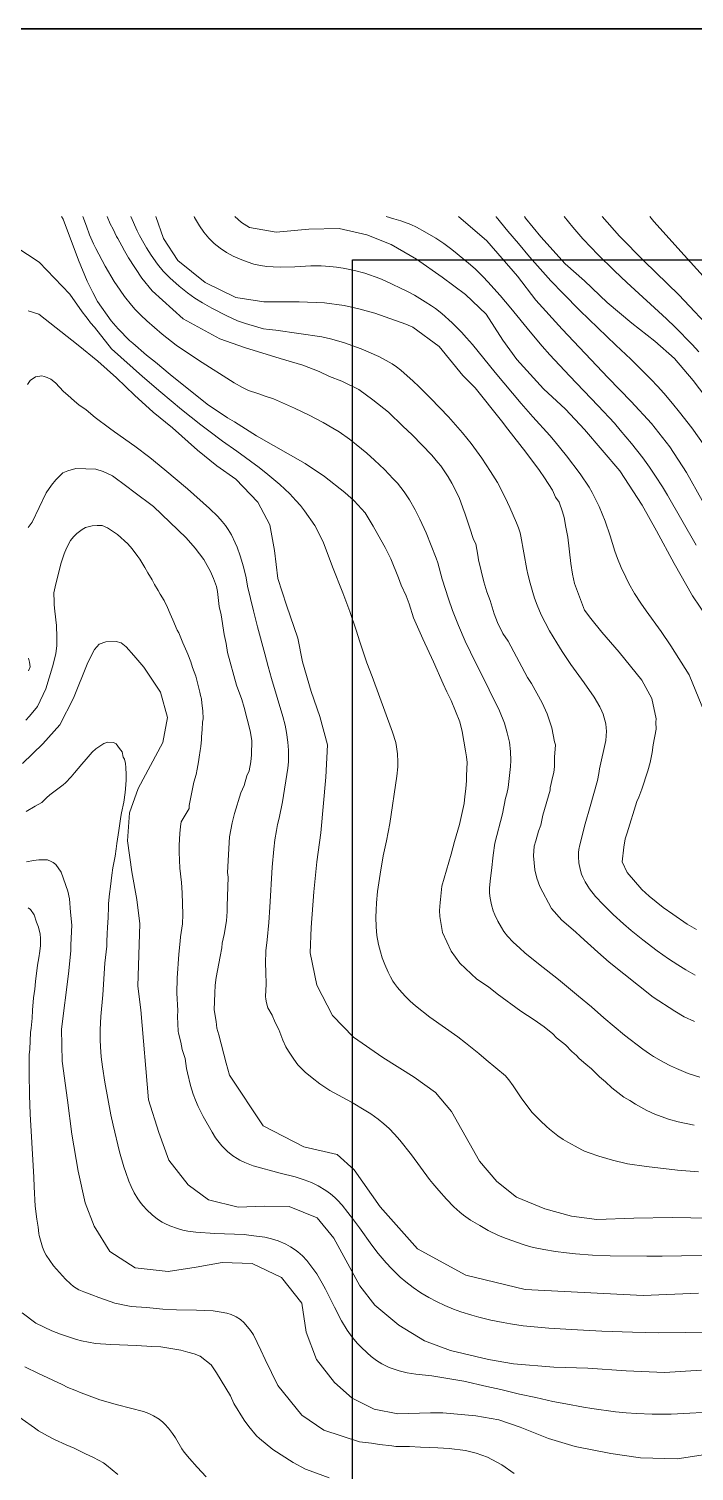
# Model space of a CAD drawing. Header units: metres. Extents: x 548946 to 557077, y 1838800 to 1845419.
# Drawn here: x 550861 to 551146, y 1844481 to 1845099 of the extents above; entities that cross this region are included whole.
import ezdxf

# ---------------------------------------------------------------- set-up
doc = ezdxf.new("R2010")
doc.units = ezdxf.units.M
doc.header["$LTSCALE"] = 28
for name, color, linetype, lineweight in [('1', 7, 'Continuous', 13), ('2', 7, 'Continuous', 13), ('55', 7, 'Continuous', 35), ('60', 7, 'Continuous', 25)]:
    doc.layers.add(name, color=color, linetype=linetype, lineweight=lineweight)

msp = doc.modelspace()

# ---------------------------------------------------------------- linework, layer by layer
at = {"layer": '1'}
for points in [[(551146.5, 1844629.25), (551139.65, 1844630.7), (551135.46, 1844631.85), (551129.54, 1844634.02), (551126.11, 1844635.66), (551121.35, 1844638.36), (551118.94, 1844639.91), (551116.36, 1844641.24), (551111.23, 1844645.32), (551108.51, 1844647.85), (551105.84, 1844649.98), (551102.4, 1844653.44), (551099.95, 1844655.4), (551097.23, 1844657.93), (551096.07, 1844659.21), (551094.07, 1844660.81), (551091.3, 1844663.74), (551087.51, 1844666.76), (551085.91, 1844668.4), (551082.12, 1844671.42), (551077.93, 1844674.39), (551072.23, 1844678.2), (551062.07, 1844685.57), (551058.28, 1844688.58), (551053.25, 1844691.86), (551045.98, 1844698.74), (551042.36, 1844703.81), (551038.61, 1844711.9), (551037.44, 1844718.66), (551037.34, 1844721.28), (551037.56, 1844724.75), (551037.82, 1844726), (551038.39, 1844731.74), (551042.32, 1844745.36), (551043.73, 1844750.79), (551045.94, 1844758.14), (551047.96, 1844767.09), (551048.22, 1844770.16), (551048.66, 1844773.45), (551048.88, 1844776.92), (551048.83, 1844779.15), (551049.21, 1844784.66), (551048.94, 1844787.07), (551048.45, 1844789.65), (551047.09, 1844798.01), (551046.02, 1844802.14), (551042.35, 1844811.26), (551040.52, 1844814.9), (551038.91, 1844818.37), (551034.79, 1844827.83), (551030.23, 1844837.66), (551026.16, 1844846.72), (551024.28, 1844852.59), (551023.07, 1844856.1), (551020.93, 1844860.73), (551019.76, 1844863.84), (551016.41, 1844871.97), (551014.04, 1844876.77), (551012.25, 1844880.02), (551008.95, 1844885.93), (551005.47, 1844891.61), (551000.83, 1844896.77), (550996.77, 1844900.36), (550988.08, 1844907.28), (550979.75, 1844912.82), (550958.94, 1844924.66), (550949.54, 1844930.69), (550946.51, 1844932.37), (550937.74, 1844938.27), (550921.91, 1844950.87), (550915.63, 1844956.24), (550911.84, 1844959.26), (550906, 1844964.27), (550904.44, 1844965.51), (550899.62, 1844970.44), (550896.59, 1844973.95), (550890.79, 1844982.21), (550888.73, 1844986.03), (550886.37, 1844990.83), (550882.7, 1844999.95), (550876.1, 1845017.42), (550875.35, 1845018.59)], [(551061.1, 1844750.08), (551064.28, 1844762.66), (551065.65, 1844769.35), (551066.15, 1844771.24), (551066.74, 1844773.99), (551067.71, 1844783.02), (551067.88, 1844785.6), (551067.81, 1844789.34), (551067.25, 1844793.34), (551066.29, 1844797.46), (551065.12, 1844801.56), (551063.03, 1844806.8), (551058.67, 1844815.84), (551050.54, 1844831.98), (551048.31, 1844836.71), (551045.48, 1844843.31), (551042.94, 1844849.79), (551041.14, 1844854.81), (551038.53, 1844863.29), (551036.58, 1844870.17), (551035.88, 1844872.26), (551031.54, 1844883.1), (551028.91, 1844888.99), (551026.93, 1844892.93), (551024.49, 1844897.17), (551022.24, 1844900.61), (551019.31, 1844904.31), (551017.53, 1844906.28), (551013.72, 1844910.21), (551009.48, 1844914.23), (551006.13, 1844917.23), (551001.57, 1844920.97), (550998.75, 1844923.17), (550994.28, 1844926.29), (550991.65, 1844927.97), (550987.5, 1844930.33), (550981.51, 1844933.43), (550975.21, 1844936.48), (550966.19, 1844940.51), (550963.13, 1844941.51), (550959.5, 1844942.84), (550955.56, 1844944.12), (550952.92, 1844945.39), (550949.38, 1844947.28), (550934.12, 1844957.01), (550924.56, 1844963.54), (550918.49, 1844968.17), (550911.95, 1844973.91), (550909.36, 1844976.33), (550906.99, 1844978.74), (550905.31, 1844980.67), (550902.37, 1844984.37), (550900.48, 1844986.99), (550897.96, 1844990.78), (550894.13, 1844997.32), (550890.02, 1845004.89), (550889.08, 1845006.85), (550887.4, 1845010.77), (550886.1, 1845014.53), (550884.56, 1845018.59)], [(550894.98, 1845018.59), (550896.26, 1845015.51), (550897.48, 1845013.16), (550898.98, 1845010.08), (550899.46, 1845009.18), (550901.25, 1845006.04), (550902.35, 1845003.96), (550904.03, 1845000.9), (550909.82, 1844992.13), (550914.2, 1844986.77), (550927.49, 1844974.81), (550943.21, 1844966.18), (550953.83, 1844962.44), (550969.05, 1844957.83), (550978.71, 1844954.88), (550985.7, 1844952.22), (550990.2, 1844950.1), (550995.5, 1844948.06), (551002.8, 1844944.43), (551008.78, 1844940.04)], [(550915.78, 1845018.59), (550919.1, 1845009.2), (550925.25, 1844999.74), (550936.87, 1844990.26), (550950.04, 1844983.88), (550962.06, 1844982.06), (550977.25, 1844982.06), (550988.04, 1844981.68), (550996.5, 1844980.41), (551002.73, 1844979.09), (551009.63, 1844977.23), (551022.94, 1844972.46), (551025.92, 1844971.17), (551037.2, 1844962.92), (551047.33, 1844950.49), (551052.59, 1844945.21), (551063.92, 1844931.08), (551066.55, 1844927.53), (551074.36, 1844917.67), (551080.12, 1844909.81), (551082.3, 1844906.61), (551085.74, 1844901.32), (551087.08, 1844898.43), (551088.56, 1844896.17), (551090.03, 1844892.08), (551090.71, 1844889.72), (551091.38, 1844885.54), (551092.28, 1844881.18), (551093.55, 1844869.97), (551094.27, 1844865.39), (551095.13, 1844861.43), (551099.47, 1844849.96), (551102.1, 1844846.41), (551106.83, 1844840.46), (551114.28, 1844831.98), (551123.96, 1844819.9), (551128.29, 1844812.08), (551130.09, 1844803.36), (551130.05, 1844801.94), (551130.19, 1844798.91), (551128.92, 1844792.28), (551128.48, 1844788.99), (551127.55, 1844784.62), (551126.54, 1844781.06), (551123.98, 1844773.27), (551122.74, 1844769.89), (551121.94, 1844767.97), (551117.79, 1844754.53), (551116.86, 1844751.99), (551116.24, 1844748.47), (551115.55, 1844742.11), (551117.69, 1844737.49), (551123.98, 1844730.29), (551127.15, 1844727.41), (551133.16, 1844722.62), (551137.35, 1844719.64), (551143.5, 1844715.48), (551147.42, 1844713.08)], [(550969.02, 1844996.85), (550965.99, 1844996.97), (550963.34, 1844997.24), (550960.6, 1844997.65), (550957.78, 1844998.25), (550954.9, 1844999.12), (550952.61, 1844999.97), (550948.99, 1845001.59), (550946.08, 1845003.16), (550943.35, 1845004.97), (550940.82, 1845007.03), (550938.47, 1845009.39), (550936.34, 1845011.96), (550934.43, 1845014.66), (550932.42, 1845018.16), (550932.22, 1845018.59)], [(551145.79, 1844856.05), (551137.87, 1844869.89), (551130.32, 1844883.89), (551124.1, 1844895), (551114.56, 1844909.67), (551099.47, 1844927.4), (551091.26, 1844935.99), (551081.87, 1844944.83), (551070.41, 1844957.38), (551064.4, 1844965.59), (551057.3, 1844976.73), (551048.47, 1844985.13), (551038.47, 1844992.63), (551027.44, 1845000.27), (551016.56, 1845006.66), (551006.18, 1845010.82), (550994.33, 1845013.41), (550981.39, 1845013.21), (550967.32, 1845011.87), (550955.99, 1845013.94), (550952.49, 1845016.06), (550949.57, 1845018.59)], [(551014.47, 1845018.59), (551017.77, 1845017.63), (551020.73, 1845016.71), (551025.04, 1845015.12), (551027.47, 1845013.99), (551031.07, 1845012.06), (551035.76, 1845009.3), (551039.23, 1845007.01), (551042.66, 1845004.49), (551044.92, 1845002.68), (551050.56, 1844997.9), (551052.69, 1844995.98), (551055.99, 1844992.75), (551058.06, 1844990.6), (551063.35, 1844984.83), (551067.94, 1844979.34), (551076.17, 1844969.14), (551081.25, 1844963.11), (551084.64, 1844959.31), (551093.01, 1844950.29), (551105.27, 1844937.56), (551112.27, 1844930), (551114.79, 1844927.13), (551119.56, 1844921.41), (551124.4, 1844915.2), (551127.23, 1844911.26), (551129.89, 1844907.36), (551132.86, 1844902.73), (551135.03, 1844899.15), (551147.25, 1844877.75)], [(551164.54, 1844898.87), (551156.9, 1844911.42), (551152.32, 1844918.29), (551148.62, 1844923.62), (551145.37, 1844928.03), (551140.15, 1844934.82), (551137.21, 1844938.46), (551133.4, 1844942.91), (551130.69, 1844945.95), (551128.08, 1844948.72), (551119.23, 1844957.45), (551112.84, 1844963.44), (551097.5, 1844978.27), (551090.24, 1844985.58), (551084.99, 1844991.07), (551075.9, 1845001.31), (551071.19, 1845006.98), (551066.63, 1845012.31), (551061.67, 1845018.51), (551061.6, 1845018.59)], [(551163.76, 1844925.03), (551146.01, 1844948.29), (551138.07, 1844957.81), (551129.61, 1844965.24), (551119.72, 1844972.88), (551109.19, 1844981.72), (551099.5, 1844991.04), (551091.17, 1844998.35), (551080.72, 1845009.87), (551074.1, 1845017.88), (551073.68, 1845018.59)], [(551148.4, 1844960.66), (551145.57, 1844963.77), (551138.24, 1844971.17), (551134.6, 1844974.71), (551117.61, 1844990.38), (551112.34, 1844995.33), (551105.07, 1845002.44), (551102.27, 1845005.3), (551098.77, 1845009.05), (551094.38, 1845014.07), (551090.73, 1845018.59)], [(551107, 1845018.59), (551114.48, 1845010.14), (551124.96, 1844999.51), (551139.93, 1844985.08), (551155.69, 1844968.19)], [(550855.84, 1845005.65), (550865.78, 1844999.09), (550878.96, 1844985.37), (550884.28, 1844977.79), (550885.76, 1844975.73)], [(551151.04, 1844805.83), (551144.26, 1844822.22), (551136.45, 1844834.69), (551132.29, 1844840.83), (551125.88, 1844849.68), (551123.61, 1844852.98), (551120.93, 1844857.13), (551118.45, 1844861.43), (551117.13, 1844864.02), (551115.13, 1844868.26), (551113.54, 1844872.08), (551112.48, 1844875.19), (551110.5, 1844881.84), (551108.34, 1844888.08), (551105.68, 1844894.41), (551102.68, 1844900.41), (551101.45, 1844902.67), (551097.54, 1844908.37), (551091.68, 1844916.03), (551086.89, 1844922.04), (551084.6, 1844924.72), (551077.37, 1844932.72), (551072.26, 1844938.56), (551061.14, 1844951.78), (551051.42, 1844963.77), (551048.94, 1844966.66), (551046.8, 1844969.01), (551042.72, 1844973.12), (551038.34, 1844977), (551035.64, 1844979.12), (551033.89, 1844980.38), (551031.24, 1844982.1), (551026.62, 1844984.84), (551023.63, 1844986.5), (551014.09, 1844991.03), (551011.73, 1844991.99), (551005.29, 1844994.31), (551000.94, 1844995.47), (550996.02, 1844996.43), (550993.13, 1844996.84), (550990.32, 1844997.14), (550986.64, 1844997.4), (550982.17, 1844997.49), (550975.32, 1844997.1), (550969.02, 1844996.85)], [(550885.76, 1844975.73), (550886.77, 1844974.48), (550887.8, 1844972.98), (550889.49, 1844971.19), (550896.85, 1844961.9), (550910.1, 1844950.04), (550917.87, 1844943.29), (550926.84, 1844935.89), (550935.02, 1844929.34), (550938.46, 1844926.72), (550944.42, 1844922.39), (550950.56, 1844918.13), (550960.08, 1844911.12), (550963.8, 1844908.11), (550968.87, 1844903.83), (550971.04, 1844901.83), (550973.14, 1844899.74), (550975.77, 1844896.93), (550977.7, 1844894.72), (550979.46, 1844892.51), (550983.89, 1844886.24), (550987.45, 1844879.16), (550991.43, 1844868.49), (550995.89, 1844857.36), (550998.88, 1844849.37), (551001.55, 1844841.42), (551003.12, 1844836.32), (551006.23, 1844827.32), (551008.45, 1844821.54), (551017.19, 1844797.75), (551018.58, 1844793.21), (551018.92, 1844791.46), (551019.32, 1844788.38), (551019.48, 1844784.94), (551019.42, 1844782.83), (551019.04, 1844778.89), (551016.03, 1844758.56), (551014.65, 1844751.15), (551013.23, 1844744.68), (551011.84, 1844736.87), (551010.82, 1844729.42), (551010.37, 1844724.54), (551010.18, 1844721.48), (551010.09, 1844718.46), (551010.14, 1844714.28), (551010.29, 1844712.37), (551010.53, 1844710.63), (551011.25, 1844706.66), (551011.98, 1844703.6), (551012.79, 1844700.93), (551013.86, 1844698.15), (551015.33, 1844694.86), (551016.3, 1844692.91), (551017.36, 1844691.06), (551018.03, 1844690.06), (551019.39, 1844688.29), (551021.2, 1844686.17), (551022.91, 1844684.26), (551024.76, 1844682.42), (551027, 1844680.5), (551033.13, 1844675.63), (551045.11, 1844667.13), (551048.53, 1844664.62), (551054.18, 1844660.02), (551057.27, 1844657.3), (551065.62, 1844650.45), (551066.24, 1844649.8), (551067.06, 1844648.75), (551068.92, 1844646.2), (551072.63, 1844640.63), (551076.11, 1844635.83), (551076.91, 1844634.93), (551080.66, 1844631.13), (551083.15, 1844628.7), (551084.47, 1844627.53), (551088.08, 1844624.74), (551090.29, 1844623.23), (551092.25, 1844622.03), (551095.43, 1844620.27), (551098.34, 1844618.78), (551099.51, 1844618.23), (551101.51, 1844617.46), (551105.65, 1844616.04), (551109.05, 1844615.09), (551111.42, 1844614.3), (551117.88, 1844612.79), (551126.01, 1844611.59), (551139.24, 1844610.08), (551148.35, 1844609.38)], [(550965.67, 1844739.87), (550966.32, 1844747.53), (550966.81, 1844751.59), (550967.42, 1844755.54), (550967.96, 1844758.17), (550968.65, 1844760.88), (550970.03, 1844767.77), (550972.4, 1844782.24), (550972.66, 1844785.02), (550972.68, 1844787.37), (550972.62, 1844789.93), (550972.38, 1844793.42), (550971.81, 1844797.54), (550971.16, 1844800.64), (550970.14, 1844804.46), (550965.31, 1844820.62), (550963.85, 1844825.81), (550962.48, 1844831.29), (550959.38, 1844842.77), (550957.62, 1844849.65), (550955.09, 1844860.24), (550954.42, 1844863.84), (550953.36, 1844868.48), (550951.97, 1844873.19), (550950.61, 1844876.96), (550949.84, 1844878.83), (550948.17, 1844882.17), (550946.84, 1844884.44), (550945.61, 1844886.24), (550944.26, 1844887.92), (550942.32, 1844890.04), (550938.77, 1844893.53), (550929.32, 1844901.92), (550919.65, 1844910.07), (550913.19, 1844915.36), (550906.85, 1844920.25), (550898.02, 1844926.35), (550895.92, 1844927.92), (550889.8, 1844932.43), (550885.95, 1844935.71), (550882.85, 1844937.96), (550880.94, 1844939.48), (550878.05, 1844942), (550876.25, 1844943.66), (550872.73, 1844947.35), (550870.83, 1844948.87), (550869.25, 1844949.68), (550867.97, 1844950.03), (550866.93, 1844950.41), (550864.27, 1844949.86), (550861.96, 1844948.36), (550860.79, 1844946.62)], [(551008.78, 1844940.04), (551015.46, 1844934.71), (551021.61, 1844928.72), (551025.67, 1844925.13), (551033.97, 1844916.33), (551036.55, 1844913.18), (551037.94, 1844911.72), (551041.1, 1844907.01), (551042.62, 1844904.34), (551045.75, 1844898.21), (551047.27, 1844893.72), (551048.39, 1844891.01), (551050.23, 1844885.54), (551051.84, 1844880.25), (551052.87, 1844878.34), (551053.81, 1844873.58), (551054.04, 1844871.58), (551056.33, 1844862.1), (551057.63, 1844857.79), (551059.06, 1844854.1), (551060.72, 1844848.41), (551062.15, 1844844.72), (551064.52, 1844839.92), (551066.71, 1844836.72), (551074.97, 1844821.04), (551076.67, 1844818.59), (551081.27, 1844810.19), (551083.42, 1844805.57), (551085.52, 1844799.52), (551086.6, 1844793.57), (551086.96, 1844792.19), (551086.75, 1844788.72), (551086.53, 1844787.07), (551086.58, 1844783.02), (551086.28, 1844780.35), (551085.83, 1844778.88), (551084.78, 1844773.9), (551084.69, 1844772.87), (551081.64, 1844762.19), (551080.72, 1844757.83), (551079.79, 1844755.29), (551078.64, 1844751.1), (551077.89, 1844748.79), (551077.55, 1844744.69), (551078.23, 1844738.69), (551079.04, 1844735.13), (551080.24, 1844731.62), (551085.38, 1844722.07), (551089.8, 1844717.09), (551095.64, 1844712.08), (551097.69, 1844710.08), (551105.13, 1844703.42), (551110.08, 1844699.12), (551128.8, 1844684.21), (551138.2, 1844678.18), (551142.12, 1844675.79), (551146.62, 1844673.66)], [(550861.02, 1844885.38), (550862.79, 1844887.61), (550868.86, 1844900.26), (550871.12, 1844903.55), (550872.89, 1844905.78), (550876, 1844908.77), (550878.14, 1844909.62), (550881.47, 1844910.61), (550890.01, 1844910.36), (550893.17, 1844909.3), (550897.23, 1844907.53), (550903.42, 1844902.96), (550906.32, 1844900.65), (550914.74, 1844894.31), (550928.83, 1844880.9), (550932.58, 1844876.46), (550936.37, 1844871.62), (550939.18, 1844866.46), (550940.53, 1844863.57), (550941.73, 1844860.06), (550942.18, 1844857.88), (550942.91, 1844851.48), (550943.72, 1844847.92), (550945.07, 1844839.56), (550945.93, 1844835.6), (550946.56, 1844831.82), (550950.37, 1844817.86), (550952.7, 1844811.64), (550953.68, 1844808.3), (550956.24, 1844798.25), (550956.92, 1844794.07), (550956.8, 1844787.98), (550956.54, 1844784.9), (550955.75, 1844781.17), (550954.77, 1844779.03), (550953.62, 1844774.84), (550952.16, 1844771.64), (550949.51, 1844762.82), (550948.54, 1844758.86), (550947.4, 1844752.85)], [(550975.51, 1844607.17), (550969.04, 1844608.75), (550957.53, 1844611.88), (550953.92, 1844613.28), (550951.71, 1844614.35), (550950.58, 1844614.98), (550948.71, 1844616.18), (550946.44, 1844618.04), (550944.1, 1844620.45), (550942.33, 1844622.62), (550941.42, 1844623.89), (550939.89, 1844626.31), (550936.06, 1844633.04), (550933.91, 1844637.3), (550932.78, 1844639.99), (550931.83, 1844642.58), (550930.69, 1844646.26), (550929.33, 1844651.67), (550928.95, 1844653.56), (550928.38, 1844657.85), (550927.1, 1844661.7), (550926.48, 1844664.89), (550925.48, 1844668.7), (550925.35, 1844669.53), (550925.13, 1844675.9), (550925.19, 1844678.49), (550924.81, 1844685.83), (550924.92, 1844692.23), (550925.66, 1844702.57), (550926.18, 1844708.07), (550926.4, 1844710.02), (550927.24, 1844715.58), (550927.39, 1844719.5), (550927.09, 1844728.81), (550926.77, 1844733.33), (550926.13, 1844739.46), (550925.74, 1844746.25), (550925.74, 1844749.28), (550926.04, 1844754.31), (550926.36, 1844757.32), (550926.68, 1844759.21), (550930.1, 1844764.94), (550930.07, 1844766.3), (550930.45, 1844768.45), (550931.66, 1844774.16), (550932.04, 1844776.31), (550933.04, 1844779.53), (550933.52, 1844781.81), (550934.03, 1844784.97), (550934.3, 1844786.98), (550934.73, 1844789.76), (550935.02, 1844791.53), (550935.42, 1844794.55), (550935.42, 1844795.66), (550935.69, 1844798.79), (550935.82, 1844802.03), (550936.03, 1844803.42), (550935.89, 1844806.87), (550935.53, 1844810.06), (550935.3, 1844812.01), (550934.89, 1844813.45), (550934.62, 1844814.79), (550932.97, 1844821.67), (550931.44, 1844825.34), (550930.78, 1844827.86), (550929.55, 1844831.07), (550929.06, 1844832.13), (550927.39, 1844835.91), (550925.67, 1844840.18), (550924.9, 1844841.45), (550923.04, 1844845.83), (550922, 1844848.44), (550920.83, 1844851.16), (550919.38, 1844854.09), (550917.71, 1844856.75), (550916.78, 1844858.38), (550915.26, 1844860.94), (550914.16, 1844862.92), (550912.33, 1844865.94), (550911.08, 1844868.27), (550908.95, 1844871.75), (550908.07, 1844872.89), (550905.59, 1844876.2), (550903.74, 1844878.35), (550899.32, 1844882.31), (550896.76, 1844884.13), (550895.15, 1844885.19), (550892.81, 1844886.16), (550890.69, 1844886.29), (550888.49, 1844886.04), (550885.71, 1844885.36), (550884.19, 1844884.56), (550881.91, 1844882.82), (550880.58, 1844881.43), (550879.28, 1844879.79), (550877.54, 1844876.5), (550876.57, 1844874.15), (550875.08, 1844869.77), (550872.6, 1844859.94), (550872.14, 1844857.41), (550872.21, 1844853.58)], [(551152.23, 1844846.36), (551145.79, 1844856.05)], [(550872.21, 1844853.58), (550872.24, 1844852.22), (550872.54, 1844849.53), (550873.24, 1844843.41), (550873.44, 1844838.35), (550873.34, 1844834.86), (550872.88, 1844831.22), (550871.53, 1844825.61), (550868.67, 1844816.28), (550865.04, 1844808.71), (550861.65, 1844804.49), (550860.09, 1844802.88)], [(550917.77, 1844814.86), (550910.59, 1844825.48), (550906.39, 1844830.54), (550903.08, 1844834.27), (550900.97, 1844835.91), (550898.86, 1844836.51), (550894.33, 1844836.36), (550891.47, 1844835.32), (550889.51, 1844833.08), (550886.65, 1844827.56), (550880.47, 1844812.19), (550874.66, 1844800.88), (550867.41, 1844792.65), (550858.62, 1844784.25)], [(550861.28, 1844823.98), (550861.9, 1844825.67), (550861.68, 1844827.67), (550861.27, 1844829.45)], [(551149.61, 1844524.28), (551133.73, 1844523.39), (551117.28, 1844524.12), (551100.91, 1844525.25), (551086.32, 1844525.68), (551069.01, 1844527.09), (551058.28, 1844528.86), (551041.99, 1844532.73), (551030.86, 1844536.93), (551019.84, 1844543.6), (551009.65, 1844552.19), (551003.13, 1844560.42), (550992.11, 1844580.86), (550984.87, 1844589.66), (550972.89, 1844594.53), (550962.22, 1844594.62), (550951.11, 1844594.14), (550938.41, 1844597.25), (550929.62, 1844603.79), (550921.41, 1844614.29), (550917.08, 1844626.14), (550912.63, 1844640.19), (550909.29, 1844678.79), (550908.01, 1844688.9), (550908.9, 1844715.51), (550907.7, 1844726.02), (550905.45, 1844737.85), (550903.68, 1844751.16), (550904.54, 1844763.08), (550908.17, 1844773.5), (550918.79, 1844793.28), (550920.82, 1844804.03), (550917.77, 1844814.86)], [(550947.4, 1844752.85), (550946.5, 1844737.54), (550946.73, 1844735.54), (550946.31, 1844723.13), (550946.36, 1844720.9), (550946.01, 1844716.81), (550945.04, 1844711.02), (550944.25, 1844707.28), (550944.08, 1844705.24), (550943.29, 1844701.5), (550941.66, 1844692.6), (550941.22, 1844689.3), (550941.01, 1844685.83), (550940.8, 1844678.71), (550941.57, 1844673.73), (550941.89, 1844670.93), (550942.83, 1844668), (550945.87, 1844655.82), (550947.31, 1844650.71), (550961.72, 1844628.97), (550979.24, 1844620.04), (550993.47, 1844616.7), (551000.82, 1844610.16), (551011.89, 1844594.27), (551027.9, 1844576.27), (551048.61, 1844565.02), (551074.08, 1844558.89), (551124.54, 1844556.36), (551148.32, 1844557.27)], [(551148.88, 1844649.89), (551143.91, 1844651.5), (551138.93, 1844653.56), (551136.31, 1844654.77), (551133.25, 1844656.31), (551128.97, 1844658.71), (551127.28, 1844659.8), (551124.4, 1844661.94), (551116.61, 1844667.9), (551107.77, 1844675.33), (551102.46, 1844680), (551096.91, 1844684.62), (551088.29, 1844691.65), (551079.69, 1844698.41), (551073.86, 1844703.21), (551071.71, 1844705.12), (551068.86, 1844707.78), (551066.49, 1844710.32), (551064.92, 1844712.35), (551063.82, 1844713.95), (551062.25, 1844716.69), (551061, 1844719.49), (551060.37, 1844721.19), (551059.6, 1844723.67), (551059.01, 1844726.58), (551058.8, 1844728.71), (551058.73, 1844730.95), (551059.13, 1844735.15), (551059.58, 1844738.45), (551060.26, 1844745.02), (551061.1, 1844750.08)], [(550860.43, 1844742.17), (550863.32, 1844742.68), (550865.69, 1844743.01), (550867.73, 1844743.01), (550869.43, 1844743.01), (550870.95, 1844742.34), (550871.8, 1844741.84), (550872.99, 1844741), (550875.2, 1844737.63), (550878.08, 1844729.57), (550878.76, 1844726.21), (550879.27, 1844720.5), (550879.78, 1844714.95), (550879.44, 1844706.55), (550879.44, 1844704.03), (550878.35, 1844694.09), (550875.44, 1844670.5), (550875.7, 1844656.76), (550877.99, 1844640), (550879.76, 1844625.52), (550882.47, 1844609.59), (550885.44, 1844596.03), (550889.43, 1844586.09), (550896.12, 1844575.15), (550906.91, 1844568.19), (550921.12, 1844566.68), (550933, 1844568.42), (550944.2, 1844570.47), (550957.12, 1844569.98), (550969.62, 1844564), (550978.4, 1844553.04), (550980.19, 1844540.64), (550984.64, 1844528.93), (550992.39, 1844519.03), (550999.9, 1844512.34), (551009.4, 1844507.58), (551019.5, 1844505.6), (551033.5, 1844506.05), (551038.76, 1844506.05), (551052.89, 1844504.75), (551062.74, 1844503.12), (551071.94, 1844499.87), (551083.96, 1844495.11), (551095.4, 1844491.6)], [(551159.83, 1844573.52), (551141.04, 1844573.31), (551132.79, 1844573.14), (551126.22, 1844573.12), (551110.38, 1844573.33), (551102.84, 1844573.66), (551095.64, 1844574.17), (551091.72, 1844574.57), (551086.96, 1844575.19), (551082, 1844575.99), (551078.29, 1844576.73), (551076.46, 1844577.17), (551073.58, 1844578.03), (551065.92, 1844580.78), (551062.67, 1844582.07), (551058.16, 1844584.23), (551054.55, 1844586.27), (551050.61, 1844588.67), (551047.55, 1844590.77), (551046.01, 1844592), (551043.49, 1844594.36), (551040.37, 1844597.65), (551037.01, 1844601.34), (551034.41, 1844604.38), (551033.07, 1844606.06), (551025.34, 1844616.56), (551020.37, 1844622.9), (551018.11, 1844625.52), (551015.78, 1844627.85), (551013.41, 1844629.95), (551011.04, 1844631.89), (551007.96, 1844634.13), (551005.75, 1844635.52), (550999.58, 1844639.13), (550990.3, 1844644.23), (550986.05, 1844647.03), (550982.7, 1844649.54), (550979.77, 1844651.99), (550977.73, 1844653.98), (550976.67, 1844655.19), (550974.9, 1844657.53), (550972.64, 1844661), (550971.55, 1844662.89), (550970.2, 1844665.71), (550968.45, 1844670.32), (550966.94, 1844673.29), (550965.58, 1844676.38), (550963.83, 1844679.55), (550963.15, 1844681.66), (550962.87, 1844683.34), (550962.82, 1844684.48), (550962.86, 1844687.14), (550963.01, 1844689.56), (550962.92, 1844695.07), (550962.75, 1844698.5), (550962.89, 1844704.02), (550963.45, 1844708.69), (550964.14, 1844716.19), (550964.61, 1844722.65), (550965.67, 1844739.87)], [(550861.13, 1844722.41), (550862.08, 1844721.65), (550863.68, 1844719.35), (550864.61, 1844716.21), (550865.52, 1844714.11), (550866.24, 1844711.13), (550866.43, 1844709.43)], [(550866.43, 1844709.43), (550866.31, 1844706.26), (550866.1, 1844703.85), (550865.67, 1844700.93), (550865.15, 1844697.91), (550864.22, 1844690.92), (550863.94, 1844687.54), (550863.4, 1844683.85), (550862.95, 1844678.54), (550862.85, 1844675.18), (550862.38, 1844670.92), (550862.11, 1844669.08), (550861.75, 1844661.84), (550861.58, 1844659.39), (550861.48, 1844651.65), (550861.67, 1844642.12), (550861.96, 1844634), (550862.31, 1844626.67), (550863.55, 1844607.01), (550863.7, 1844602.82), (550864.16, 1844594.65), (550864.78, 1844589.02), (550865.33, 1844585.67), (550865.66, 1844582.85), (550865.81, 1844582.11), (550867.27, 1844577.05), (550867.74, 1844575.65), (550868.09, 1844574.9), (550868.86, 1844573.57), (550871.88, 1844569.02), (550877.08, 1844563.31), (550879.18, 1844561.37), (550880.52, 1844560.23), (550881.6, 1844559.43), (550882.74, 1844558.79), (550884.88, 1844557.85), (550888.38, 1844556.62), (550891.38, 1844555.46), (550898.24, 1844553.12), (550903.09, 1844552.01), (550905.24, 1844551.66), (550911.85, 1844551.15), (550918.74, 1844550.5), (550924.65, 1844550.21), (550933.27, 1844550.04), (550940.36, 1844549.75), (550943.81, 1844549.26), (550946.21, 1844548.76), (550948.13, 1844548.15), (550950.2, 1844547.2), (550952.11, 1844545.99), (550953.57, 1844544.63), (550956.3, 1844541.31), (550957.61, 1844539.46), (550960.84, 1844532.91), (550962.58, 1844528.96), (550968.09, 1844517.74), (550978.31, 1844505.07), (550987.83, 1844498.57), (551003.03, 1844493.66), (551008.17, 1844493), (551011.67, 1844492.44), (551016.9, 1844491.88), (551018.64, 1844491.7), (551024.47, 1844491.69)], [(551153.99, 1844540.69), (551131.19, 1844540.36), (551119.97, 1844540.57), (551106.91, 1844541.05), (551093.83, 1844541.73), (551084.1, 1844542.35), (551073.22, 1844543.41), (551067.77, 1844544.17), (551064.6, 1844544.72), (551059.37, 1844545.79), (551054.22, 1844547.02), (551051.15, 1844547.87), (551046.47, 1844549.37), (551043.37, 1844550.49), (551039.55, 1844552.05), (551036.04, 1844553.72), (551032.69, 1844555.53), (551029.34, 1844557.53), (551026.06, 1844559.74), (551022.89, 1844562.18), (551020.48, 1844564.26), (551016.82, 1844567.85), (551014.53, 1844570.33), (551011.07, 1844574.38), (551008.32, 1844577.9), (551003.07, 1844585.31), (551000.54, 1844588.72), (550995.56, 1844595.01), (550993.61, 1844597.2), (550992.54, 1844598.27), (550990.6, 1844599.94), (550988.62, 1844601.37), (550985.33, 1844603.34), (550982.44, 1844604.73), (550979.36, 1844605.95), (550975.51, 1844607.17)], [(550858.45, 1844548.88), (550864.42, 1844544.48), (550871.28, 1844541.21), (550874.89, 1844539.79), (550881.83, 1844537.54), (550883.92, 1844536.96), (550889.93, 1844535.82), (550896.47, 1844535.34), (550907.46, 1844534.97), (550914.01, 1844534.49), (550917.88, 1844534.32), (550926.56, 1844532.88), (550929.49, 1844531.99), (550932.21, 1844531.29), (550934.75, 1844530.36), (550939.43, 1844526.63), (550941.84, 1844523.25), (550947.82, 1844513.39), (550949.21, 1844510.1), (550953.67, 1844502.9), (550955.59, 1844500.28), (550958.89, 1844496.2), (550960.23, 1844495.13), (550965.85, 1844490.29), (550974.58, 1844484.8), (550979.97, 1844481.96), (550981.88, 1844481.16), (550990.12, 1844478.25)], [(550859.73, 1844525.73), (550865.51, 1844522.86), (550875.61, 1844518.22), (550878.15, 1844516.95), (550881.11, 1844515.8), (550883.86, 1844514.62), (550891.84, 1844511.63), (550899.34, 1844509.48), (550910.45, 1844506.65), (550912.82, 1844505.75), (550914.75, 1844504.84), (550917.27, 1844503.31), (550918.74, 1844502.1), (550919.59, 1844501.27), (550921.18, 1844499.52), (550922.99, 1844497.24), (550924.27, 1844495.36), (550926.98, 1844490.6), (550927.95, 1844489.24), (550930.21, 1844486.56), (550933.55, 1844482.82), (550937.38, 1844478.6)], [(551024.47, 1844491.69), (551029.19, 1844491.37), (551036.68, 1844491.07), (551041.4, 1844490.74), (551048.48, 1844489.92), (551053.1, 1844488.82), (551057.88, 1844487.07), (551064, 1844483.74), (551069.29, 1844480.04)], [(551095.4, 1844491.6), (551110.8, 1844488.67), (551123.49, 1844486.73), (551139.12, 1844486.42), (551151.26, 1844488.19)]]:
    msp.add_lwpolyline(points, dxfattribs=at)
at = {"layer": '2'}
for points in [[(550905.02, 1845018.59), (550907.85, 1845012.51), (550908.81, 1845010.5), (550910.59, 1845007.14), (550911.78, 1845005.12), (550913.75, 1845002.06), (550916.54, 1844998.13), (550918.98, 1844995.21), (550921.74, 1844992.39), (550925.84, 1844988.77), (550929.42, 1844985.91), (550932.54, 1844983.64), (550935.73, 1844981.6), (550939.71, 1844979.32), (550946.24, 1844976), (550950.83, 1844973.95), (550954.21, 1844972.74), (550959.47, 1844971.15), (550961.95, 1844970.53), (550964.33, 1844970.17), (550967.15, 1844969.96), (550986.97, 1844967.11), (550990.67, 1844966.17), (550996.16, 1844964.57), (551003.72, 1844961.91), (551011.26, 1844958.64), (551013.24, 1844957.59), (551016.99, 1844955.42), (551018.85, 1844954.21), (551020.81, 1844952.7), (551026.11, 1844948.11), (551028.5, 1844945.82), (551033.67, 1844940.64), (551041.19, 1844932.78), (551047.11, 1844925.97), (551050.83, 1844921.4), (551053.2, 1844918.23), (551055.45, 1844915.02), (551059.24, 1844909.32), (551062.16, 1844904.6), (551065.48, 1844898.21), (551067.44, 1844893.96), (551070.32, 1844887.33), (551071.12, 1844885.27), (551071.83, 1844883.07), (551072.17, 1844881.72), (551074.74, 1844867.33), (551075.13, 1844865.43), (551076.11, 1844861.52), (551077.25, 1844857.46), (551078.04, 1844855.12), (551079.16, 1844852.1), (551080.94, 1844848.01), (551082.57, 1844844.68), (551084.52, 1844841.12), (551087.61, 1844835.89), (551089.86, 1844832.31), (551093.59, 1844826.71), (551099.28, 1844818.79), (551103.53, 1844812.61), (551105.97, 1844808.47), (551106.94, 1844806.65), (551107.41, 1844805.35), (551108.56, 1844801.26), (551108.79, 1844799.53), (551108.87, 1844798.17), (551108.8, 1844796.04), (551108.59, 1844794.11), (551105.88, 1844782.03), (551105.6, 1844780.03), (551105.01, 1844776.93), (551101.92, 1844765.88), (551099.69, 1844758.39), (551097.45, 1844749.39), (551097.08, 1844747.46), (551096.92, 1844746.11), (551096.83, 1844744.3), (551096.99, 1844741.69), (551097.55, 1844738.94), (551098.17, 1844736.87), (551098.7, 1844735.57), (551099.71, 1844733.6), (551100.82, 1844731.7), (551101.6, 1844730.53), (551104.23, 1844727.24), (551107.45, 1844723.81), (551111.77, 1844719.53), (551116.09, 1844715.55), (551119.43, 1844712.71), (551124.4, 1844708.72), (551130.55, 1844704.06), (551135.47, 1844700.53), (551139.38, 1844697.95), (551142.86, 1844695.81), (551146.85, 1844693.57)], [(551045.41, 1845018.59), (551057.67, 1845008.14), (551070.7, 1844992.98)], [(551127.38, 1845018.59), (551129.16, 1845016.51), (551142.1, 1845001.98), (551161.2, 1844981.01), (551166.5, 1844974.88), (551171.39, 1844968.98), (551176.14, 1844963.01), (551184.71, 1844951.92), (551193.58, 1844939.74), (551195.78, 1844937.23), (551200.27, 1844932.58), (551203.55, 1844929.41), (551205.86, 1844927.41), (551214.27, 1844920.48), (551217.95, 1844917.64), (551220.3, 1844915.93), (551223.88, 1844913.58), (551229.76, 1844910.17), (551232.09, 1844909.01), (551233.4, 1844908.45), (551235.78, 1844907.6)], [(551070.7, 1844992.98), (551078.58, 1844982.82), (551089.9, 1844970.39), (551109.54, 1844949.5), (551119.46, 1844939.32), (551128.15, 1844929.88), (551136.01, 1844919.98), (551143.22, 1844908.98), (551149.8, 1844896.9)], [(550971.71, 1844852.07), (550968.01, 1844863.46), (550966.65, 1844875.5), (550964.64, 1844886.45), (550959.46, 1844896.28), (550950.1, 1844906.02), (550941.95, 1844911.82), (550933.57, 1844918.5), (550922.96, 1844928.09), (550914.58, 1844934.76), (550906.65, 1844941.99), (550898.94, 1844949.5), (550890.89, 1844956.59), (550882.49, 1844963.51), (550865.7, 1844976.77), (550861.11, 1844978.26)], [(551153.02, 1844589.49), (551136.99, 1844589.7), (551120.63, 1844589.5), (551104.68, 1844588.96), (551093.87, 1844590.27), (551082.46, 1844593.43), (551070.32, 1844598.53), (551061.94, 1844605.2), (551054.48, 1844613.88), (551042.42, 1844635.13), (551035.65, 1844643.25), (551026.52, 1844649.84), (551012.98, 1844658.34), (551000.45, 1844666.95), (550991.51, 1844676.35), (550984.71, 1844689.3), (550981.86, 1844703.2), (550982.28, 1844714.05), (550983.47, 1844729.3), (550984.81, 1844742.15), (550986.45, 1844754.53), (550988.58, 1844778.4), (550989.3, 1844792.2), (550986.01, 1844804.4), (550982.39, 1844815.04), (550978.65, 1844827.83), (550976.62, 1844837.89), (550971.71, 1844852.07)], [(550980.45, 1844571.26), (550978.59, 1844573.27), (550976.65, 1844575.06), (550975.55, 1844575.93), (550973.51, 1844577.24), (550971.43, 1844578.34), (550968.13, 1844579.78), (550965.34, 1844580.68), (550962.47, 1844581.29), (550956.6, 1844582.11), (550953.64, 1844582.4), (550941.05, 1844582.86), (550932.97, 1844583.41), (550929.47, 1844583.88), (550927.29, 1844584.38), (550925.14, 1844585.01), (550921.78, 1844586.19), (550919.66, 1844587.15), (550918.52, 1844587.77), (550916.53, 1844589.07), (550914.15, 1844590.96), (550911.95, 1844593), (550910.36, 1844594.73), (550909.53, 1844595.75), (550908.14, 1844597.72), (550906.54, 1844600.36), (550905.18, 1844603.1), (550904.22, 1844605.33), (550902.87, 1844609.02), (550902.06, 1844611.49), (550900.15, 1844617.94), (550897.5, 1844629.29), (550896.55, 1844633.71), (550893.95, 1844647.78), (550892.95, 1844654.37), (550892.4, 1844658.64), (550892.04, 1844662.94), (550891.95, 1844665.86), (550891.98, 1844670.35), (550892.23, 1844675.82), (550893.04, 1844685.1), (550893.96, 1844698.72), (550894.76, 1844706.02), (550894.78, 1844709.12), (550894.91, 1844710.13), (550894.88, 1844711.49), (550895.1, 1844713.99), (550895.36, 1844718.23), (550895.46, 1844722.83), (550895.53, 1844724.33), (550895.93, 1844728.46), (550896.34, 1844731.49), (550896.9, 1844736.38), (550897.41, 1844739.54), (550898.32, 1844744.6), (550898.83, 1844747.76), (550899.07, 1844750.02), (550899.93, 1844755.57), (550900.73, 1844761.61), (550901.05, 1844763.13), (550902.02, 1844767.71), (550902.67, 1844771.87), (550902.74, 1844773.37), (550903.06, 1844777.12), (550903.03, 1844779.6), (550902.94, 1844782.56), (550902.75, 1844784.28), (550902.42, 1844786.1), (550901.82, 1844787.02), (550901.32, 1844789.2), (550900.28, 1844790.69), (550899.55, 1844791.72), (550898.81, 1844792.75), (550897.64, 1844793.24), (550895.27, 1844793.34), (550893.48, 1844792.77), (550892.2, 1844792.01), (550890.14, 1844790.53), (550888.56, 1844789.11), (550885.93, 1844786.09), (550884.06, 1844784.02), (550880.88, 1844780.31), (550879.47, 1844778.54), (550877.03, 1844776.03), (550876.13, 1844775.18), (550872.14, 1844772.13), (550870.43, 1844770.82), (550868.97, 1844769.54), (550866.96, 1844767.57), (550864.16, 1844766.02), (550860.26, 1844763.63)], [(551157.89, 1844506.69), (551136.54, 1844505.46), (551128.41, 1844505.46), (551121.76, 1844505.71), (551117.23, 1844506.07), (551112.72, 1844506.56), (551102.54, 1844507.93), (551099.01, 1844508.5), (551091.41, 1844509.97), (551085.91, 1844510.94), (551078.53, 1844512.67), (551071.62, 1844514.04), (551063.58, 1844516.03), (551057.63, 1844517.34), (551047.81, 1844519.69), (551034.03, 1844521.9), (551027.14, 1844522.63), (551023.45, 1844523.25), (551020.01, 1844524.09), (551017.84, 1844524.76), (551015.74, 1844525.54), (551014.62, 1844526.04), (551012.68, 1844527.06), (551010.32, 1844528.55), (551008.04, 1844530.26), (551006.32, 1844531.71), (551003.75, 1844534.15), (551002.16, 1844535.82), (550999.84, 1844538.54), (550997.74, 1844541.44), (550995.37, 1844545.53), (550992.27, 1844551.35), (550988.54, 1844559.06), (550987.11, 1844561.68), (550984.71, 1844565.61), (550983.11, 1844567.92), (550980.45, 1844571.26)], [(550847.77, 1844510.77), (550863.76, 1844499.62), (550865.51, 1844498.39), (550869.38, 1844496.17), (550872.41, 1844494.61)], [(550899.51, 1844479.69), (550894.68, 1844483.71), (550893.42, 1844484.71), (550889.07, 1844486.98), (550885.66, 1844488.5), (550880.73, 1844490.89), (550877.32, 1844492.4), (550872.41, 1844494.61)]]:
    msp.add_lwpolyline(points, dxfattribs=at)
at = {"layer": '55'}
msp.add_lwpolyline([(548946.42, 1845099), (557077.3, 1845099), (557077.3, 1838800.25), (548946.42, 1838800.25)], close=True, dxfattribs=at)
at = {"layer": '60'}
for p, q in [((551000, 1845000), (552000, 1845000)), ((551000, 1840000), (551000, 1845000))]:
    msp.add_line(p, q, dxfattribs=at)

doc.saveas('drawing.dxf')
